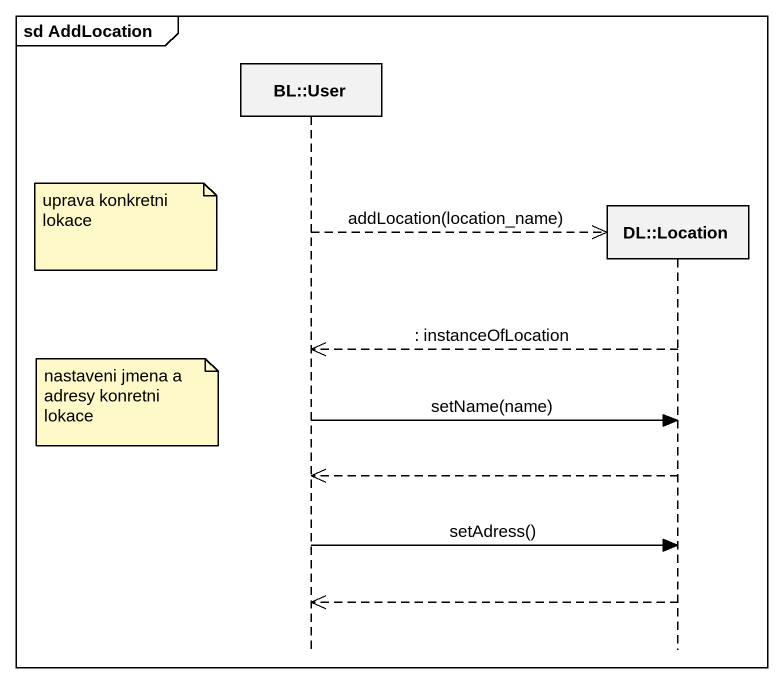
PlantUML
@startuml
mainframe sd AddLocation
hide footbox
participant "BL::User" as BL_User
participant "DL::Location" as DL_Location

note left of BL_User : uprava konkretni lokace
BL_User -->> DL_Location ** : addLocation(location_name)
DL_Location -->> BL_User : : instanceOfLocation
note left of BL_User : nastaveni jmena a adresy konretni lokace
BL_User -> DL_Location : setName(name)
DL_Location -->> BL_User
BL_User -> DL_Location : setAdress()
DL_Location -->> BL_User
@enduml
